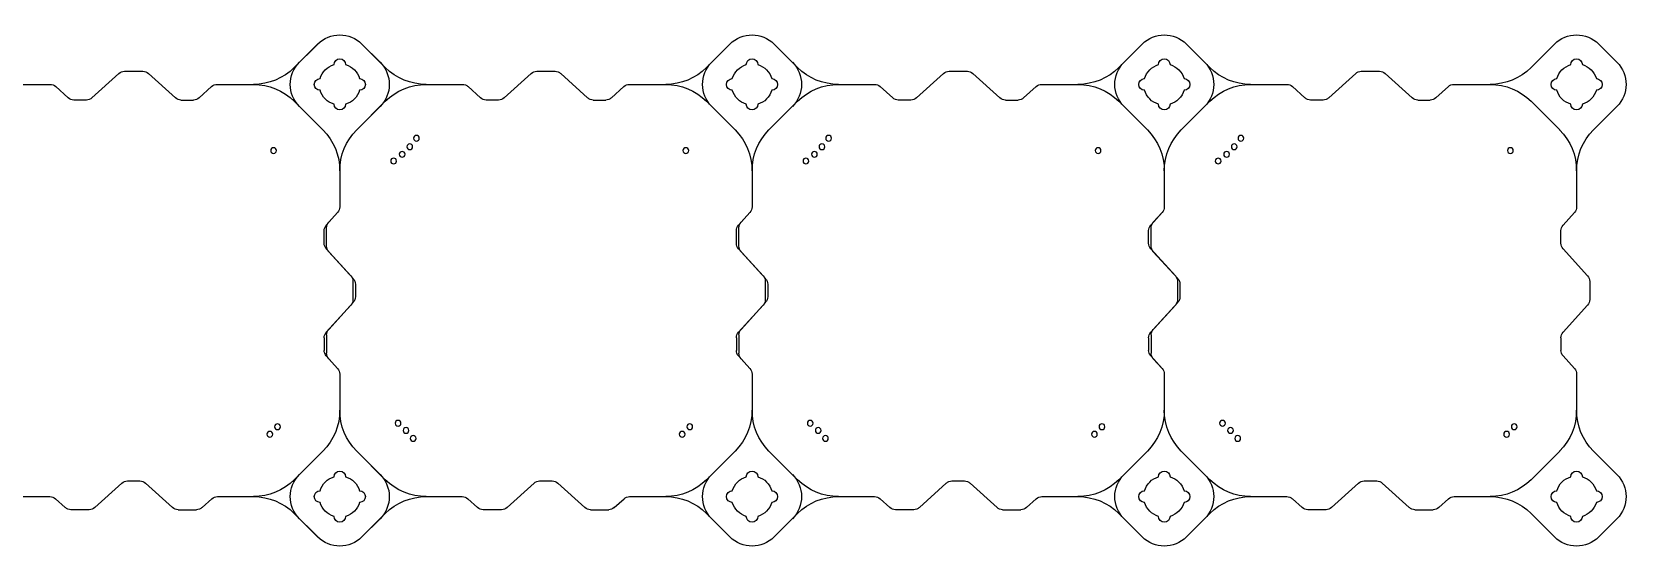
# Model space of a CAD drawing. Header units: millimetres. Extents: x -1612139 to -1260738, y 1141106 to 1536160.
# Drawn here: x -1304587 to -1302650, y 1183867 to 1184495 of the extents above; entities that cross this region are included whole.
import ezdxf

# ---------------------------------------------------------------- set-up
doc = ezdxf.new("R2010")
doc.units = ezdxf.units.MM
doc.header["$LTSCALE"] = 10
doc.layers.get('0').update_dxf_attribs({"linetype": 'CONTINUOUS'})
doc.layers.add('W-FLOAT_BOWL浮筒', color=253, linetype='CONTINUOUS')

# ---------------------------------------------------------------- blocks, each defined once
blk = doc.blocks.new('橙色')
at = {"layer": 'W-FLOAT_BOWL浮筒', "color": 30}
for p, q in [((9973.2, 2548.8), (9944.8, 2520.5)), ((9951.2, 2526.9), (9973.1, 2548.8)), ((10026.8, 2548.8), (10055.2, 2520.5)), ((10026.9, 2548.8), (10048.8, 2526.9)), ((10473.2, 2548.8), (10444.8, 2520.5)), ((10451.2, 2526.9), (10473.1, 2548.8)), ((10526.8, 2548.8), (10555.2, 2520.5)), ((10526.9, 2548.8), (10548.8, 2526.9)), ((10973.2, 2548.8), (10944.8, 2520.5)), ((10951.2, 2526.9), (10973.1, 2548.8)), ((11026.8, 2548.8), (11055.2, 2520.5)), ((11026.9, 2548.8), (11048.8, 2526.9)), ((11473.2, 2548.8), (11444.8, 2520.5)), ((11526.9, 2548.8), (11548.8, 2526.9)), ((9604.6, 2500), (9648.5, 2500)), ((9667.1, 2513.4), (9655.3, 2502.6)), ((9696.1, 2516), (9673.9, 2516)), ((9702.9, 2513.4), (9735.6, 2483.6)), ((9797.1, 2513.4), (9764.4, 2483.6)), ((9803.9, 2516), (9826.1, 2516)), ((9832.9, 2513.4), (9844.7, 2502.6)), ((9851.5, 2500), (9895.3, 2500)), ((10104.6, 2500), (10148.5, 2500)), ((10167.1, 2513.4), (10155.3, 2502.6)), ((10196.1, 2516), (10173.9, 2516)), ((10202.9, 2513.4), (10235.6, 2483.6)), ((10297.1, 2513.4), (10264.4, 2483.6)), ((10303.9, 2516), (10326.1, 2516)), ((10332.9, 2513.4), (10344.7, 2502.6)), ((10351.5, 2500), (10395.3, 2500)), ((10604.6, 2500), (10648.5, 2500)), ((10667.1, 2513.4), (10655.3, 2502.6)), ((10696.1, 2516), (10673.9, 2516)), ((10702.9, 2513.4), (10735.6, 2483.6)), ((10797.1, 2513.4), (10764.4, 2483.6)), ((10803.9, 2516), (10826.1, 2516)), ((10832.9, 2513.4), (10844.7, 2502.6)), ((10851.5, 2500), (10895.3, 2500)), ((11104.6, 2500), (11148.5, 2500)), ((11167.1, 2513.4), (11155.3, 2502.6)), ((11196.1, 2516), (11173.9, 2516)), ((11202.9, 2513.4), (11235.6, 2483.6)), ((11297.1, 2513.4), (11264.4, 2483.6)), ((11303.9, 2516), (11326.1, 2516)), ((11332.9, 2513.4), (11344.7, 2502.6)), ((11351.5, 2500), (11395.3, 2500)), ((9742.4, 2481), (9757.6, 2481)), ((9979.5, 2444.8), (9944.8, 2479.5)), ((10020.5, 2444.8), (10055.2, 2479.5)), ((10242.4, 2481), (10257.6, 2481)), ((10479.5, 2444.8), (10444.8, 2479.5)), ((10520.5, 2444.8), (10555.2, 2479.5)), ((10742.4, 2481), (10757.6, 2481)), ((10979.5, 2444.8), (10944.8, 2479.5)), ((11020.5, 2444.8), (11055.2, 2479.5)), ((11242.4, 2481), (11257.6, 2481)), ((11479.5, 2444.8), (11444.8, 2479.5)), ((9951.2, 2473.2), (9979.5, 2444.8)), ((10048.8, 2473.2), (10020.5, 2444.8)), ((10451.2, 2473.2), (10479.5, 2444.8)), ((10548.8, 2473.2), (10520.5, 2444.8)), ((10951.2, 2473.2), (10979.5, 2444.8)), ((11048.8, 2473.2), (11020.5, 2444.8)), ((11548.8, 2473.2), (11520.5, 2444.8)), ((10000, 2351.3), (10000, 2395.4)), ((10000, 2351.5), (10000, 2395.4)), ((10500, 2351.3), (10500, 2395.4)), ((10500, 2351.5), (10500, 2395.4)), ((11000, 2351.3), (11000, 2395.4)), ((11000, 2351.5), (11000, 2395.4)), ((11500, 2351.3), (11500, 2395.4)), ((9983.6, 2329.4), (9997.4, 2344.5)), ((9986.6, 2332.9), (9997.4, 2344.7)), ((10483.6, 2329.4), (10497.4, 2344.5)), ((10486.6, 2332.9), (10497.4, 2344.7)), ((10983.6, 2329.4), (10997.4, 2344.5)), ((10986.6, 2332.9), (10997.4, 2344.7)), ((11483.6, 2329.4), (11497.4, 2344.5)), ((9984, 2303.9), (9984, 2326.1)), ((10484, 2303.9), (10484, 2326.1)), ((10984, 2303.9), (10984, 2326.1)), ((9981, 2307.4), (9981, 2322.6)), ((10481, 2307.4), (10481, 2322.6)), ((10981, 2307.4), (10981, 2322.6)), ((11481, 2307.4), (11481, 2322.6)), ((9983.6, 2300.6), (10013.4, 2267.9)), ((9986.6, 2297.1), (10016.4, 2264.4)), ((10483.6, 2300.6), (10513.4, 2267.9)), ((10486.6, 2297.1), (10516.4, 2264.4)), ((10983.6, 2300.6), (11013.4, 2267.9)), ((10986.6, 2297.1), (11016.4, 2264.4)), ((11483.6, 2300.6), (11513.4, 2267.9)), ((10016, 2238.9), (10016, 2261.1)), ((10019, 2242.4), (10019, 2257.6)), ((10516, 2238.9), (10516, 2261.1)), ((10519, 2242.4), (10519, 2257.6)), ((11016, 2238.9), (11016, 2261.1)), ((11019, 2242.4), (11019, 2257.6)), ((11516, 2238.9), (11516, 2261.1)), ((9983.6, 2199.4), (10013.4, 2232.1)), ((9986.6, 2202.9), (10016.4, 2235.6)), ((10483.6, 2199.4), (10513.4, 2232.1)), ((10486.6, 2202.9), (10516.4, 2235.6)), ((10983.6, 2199.4), (11013.4, 2232.1)), ((10986.6, 2202.9), (11016.4, 2235.6)), ((11483.6, 2199.4), (11513.4, 2232.1)), ((9981, 2192.6), (9981, 2177.4)), ((9984, 2196.1), (9984, 2173.9)), ((10481, 2192.6), (10481, 2177.4)), ((10484, 2196.1), (10484, 2173.9)), ((10981, 2192.6), (10981, 2177.4)), ((10984, 2196.1), (10984, 2173.9)), ((11481, 2192.6), (11481, 2177.4)), ((9983.6, 2170.6), (9997.4, 2155.5)), ((10483.6, 2170.6), (10497.4, 2155.5)), ((10983.6, 2170.6), (10997.4, 2155.5)), ((11483.6, 2170.6), (11497.4, 2155.5)), ((9986.6, 2167.1), (9997.4, 2155.3)), ((10486.6, 2167.1), (10497.4, 2155.3)), ((10986.6, 2167.1), (10997.4, 2155.3)), ((10000, 2104.7), (10000, 2148.7)), ((10000, 2104.7), (10000, 2148.5)), ((10500, 2104.7), (10500, 2148.7)), ((10500, 2104.7), (10500, 2148.5)), ((11000, 2104.7), (11000, 2148.7)), ((11000, 2104.7), (11000, 2148.5)), ((11500, 2104.7), (11500, 2148.7)), ((9944.8, 2020.5), (9979.5, 2055.2)), ((9951.2, 2026.8), (9979.5, 2055.2)), ((10048.8, 2026.8), (10020.5, 2055.2)), ((10055.2, 2020.5), (10020.5, 2055.2)), ((10444.8, 2020.5), (10479.5, 2055.2)), ((10451.2, 2026.8), (10479.5, 2055.2)), ((10548.8, 2026.8), (10520.5, 2055.2)), ((10555.2, 2020.5), (10520.5, 2055.2)), ((10944.8, 2020.5), (10979.5, 2055.2)), ((10951.2, 2026.8), (10979.5, 2055.2)), ((11048.8, 2026.8), (11020.5, 2055.2)), ((11055.2, 2020.5), (11020.5, 2055.2)), ((11444.8, 2020.5), (11479.5, 2055.2)), ((11548.8, 2026.8), (11520.5, 2055.2)), ((9670.6, 2016.4), (9655.5, 2002.6)), ((9692.6, 2019), (9677.4, 2019)), ((9699.4, 2016.4), (9732.1, 1986.6)), ((9800.6, 2016.4), (9767.9, 1986.6)), ((9807.4, 2019), (9822.6, 2019)), ((9829.4, 2016.4), (9844.5, 2002.6)), ((10170.6, 2016.4), (10155.5, 2002.6)), ((10192.6, 2019), (10177.4, 2019)), ((10199.4, 2016.4), (10232.1, 1986.6)), ((10300.6, 2016.4), (10267.9, 1986.6)), ((10307.4, 2019), (10322.6, 2019)), ((10329.4, 2016.4), (10344.5, 2002.6)), ((10670.6, 2016.4), (10655.5, 2002.6)), ((10692.6, 2019), (10677.4, 2019)), ((10699.4, 2016.4), (10732.1, 1986.6)), ((10800.6, 2016.4), (10767.9, 1986.6)), ((10807.4, 2019), (10822.6, 2019)), ((10829.4, 2016.4), (10844.5, 2002.6)), ((11170.6, 2016.4), (11155.5, 2002.6)), ((11192.6, 2019), (11177.4, 2019)), ((11199.4, 2016.4), (11232.1, 1986.6)), ((11300.6, 2016.4), (11267.9, 1986.6)), ((11307.4, 2019), (11322.6, 2019)), ((11329.4, 2016.4), (11344.5, 2002.6)), ((9604.6, 2000), (9648.7, 2000)), ((9851.3, 2000), (9895.3, 2000)), ((10104.6, 2000), (10148.7, 2000)), ((10351.3, 2000), (10395.3, 2000)), ((10604.6, 2000), (10648.7, 2000)), ((10851.3, 2000), (10895.3, 2000)), ((11104.6, 2000), (11148.7, 2000)), ((11351.3, 2000), (11395.3, 2000)), ((9738.9, 1984), (9761.1, 1984)), ((9973.2, 1951.2), (9944.8, 1979.5)), ((10026.8, 1951.2), (10055.2, 1979.5)), ((10238.9, 1984), (10261.1, 1984)), ((10473.2, 1951.2), (10444.8, 1979.5)), ((10526.8, 1951.2), (10555.2, 1979.5)), ((10738.9, 1984), (10761.1, 1984)), ((10973.2, 1951.2), (10944.8, 1979.5)), ((11026.8, 1951.2), (11055.2, 1979.5)), ((11238.9, 1984), (11261.1, 1984)), ((11473.2, 1951.2), (11444.8, 1979.5)), ((9973.1, 1951.2), (9951.2, 1973.1)), ((10048.8, 1973.1), (10026.9, 1951.2)), ((10473.1, 1951.2), (10451.2, 1973.1)), ((10548.8, 1973.1), (10526.9, 1951.2)), ((10973.1, 1951.2), (10951.2, 1973.1)), ((11048.8, 1973.1), (11026.9, 1951.2)), ((11548.8, 1973.1), (11526.9, 1951.2))]:
    blk.add_line(p, q, dxfattribs=at)
for centre in [(9915.2, 2424.4), (10080.3, 2419.7), (10089, 2429.4), (10415.2, 2424.4), (10580.3, 2419.7), (10589, 2429.4), (10915.2, 2424.4), (11080.3, 2419.7), (11089, 2429.4), (11415.2, 2424.4), (9924.4, 2415.2), (10070.6, 2411), (10424.4, 2415.2), (10570.6, 2411), (10924.4, 2415.2), (11070.6, 2411), (11424.4, 2415.2), (10065.3, 2092.9), (10565.3, 2092.9), (11065.3, 2092.9), (9919.7, 2080.3), (10075.6, 2084.8), (10084.8, 2075.6), (10419.7, 2080.3), (10575.6, 2084.8), (10584.8, 2075.6), (10919.7, 2080.3), (11075.6, 2084.8), (11084.8, 2075.6), (11419.7, 2080.3), (10092.9, 2065.3), (10592.9, 2065.3), (11092.9, 2065.3)]:
    blk.add_circle(centre, 3.5, dxfattribs=at)
for centre, radius, start, end in [((10000, 2522), 38, 45, 135), ((10000, 2522), 38, 45, 135), ((10500, 2522), 38, 45, 135), ((10500, 2522), 38, 45, 135), ((11000, 2522), 38, 45, 135), ((11000, 2522), 38, 45, 135), ((11500, 2522), 38, 45, 135), ((9895.3, 2570), 70, 270, 315), ((9978, 2500), 38, 135, 225), ((10000, 2500), 25, 106.2602, 163.7398), ((10000, 2500), 25, 106.2602, 163.7398), ((10000, 2524), 7, 0, 180), ((10000, 2524), 7, 0, 180), ((10000, 2500), 25, 16.2602, 73.7398), ((10000, 2500), 25, 16.2602, 73.7398), ((10022, 2500), 38, 315, 45), ((10104.7, 2570), 70, 225, 270), ((10395.3, 2570), 70, 270, 315), ((10478, 2500), 38, 135, 225), ((10500, 2500), 25, 106.2602, 163.7398), ((10500, 2500), 25, 106.2602, 163.7398), ((10500, 2524), 7, 0, 180), ((10500, 2524), 7, 0, 180), ((10500, 2500), 25, 16.2602, 73.7398), ((10500, 2500), 25, 16.2602, 73.7398), ((10522, 2500), 38, 315, 45), ((10604.7, 2570), 70, 225, 270), ((10895.3, 2570), 70, 270, 315), ((10978, 2500), 38, 135, 225), ((11000, 2500), 25, 106.2602, 163.7398), ((11000, 2500), 25, 106.2602, 163.7398), ((11000, 2524), 7, 0, 180), ((11000, 2524), 7, 0, 180), ((11000, 2500), 25, 16.2602, 73.7398), ((11000, 2500), 25, 16.2602, 73.7398), ((11022, 2500), 38, 315, 45), ((11104.7, 2570), 70, 225, 270), ((11395.3, 2570), 70, 270, 315), ((11500, 2500), 25, 106.2602, 163.7398), ((11500, 2524), 7, 0, 180), ((11500, 2500), 25, 16.2602, 73.7398), ((11522, 2500), 38, 315, 45), ((9648.5, 2510), 10, 270, 312.2737), ((9673.9, 2506), 10, 90, 132.2737), ((9696.1, 2506), 10, 47.7263, 90), ((9803.9, 2506), 10, 90, 132.2737), ((9826.1, 2506), 10, 47.7263, 90), ((9851.5, 2510), 10, 227.7263, 270), ((9895.3, 2430), 70, 45, 90), ((9976, 2500), 7, 90, 270), ((9976, 2500), 7, 90, 270), ((10024, 2500), 7, 270, 90), ((10024, 2500), 7, 270, 90), ((10104.7, 2430), 70, 90, 135), ((10148.5, 2510), 10, 270, 312.2737), ((10173.9, 2506), 10, 90, 132.2737), ((10196.1, 2506), 10, 47.7263, 90), ((10303.9, 2506), 10, 90, 132.2737), ((10326.1, 2506), 10, 47.7263, 90), ((10351.5, 2510), 10, 227.7263, 270), ((10395.3, 2430), 70, 45, 90), ((10476, 2500), 7, 90, 270), ((10476, 2500), 7, 90, 270), ((10524, 2500), 7, 270, 90), ((10524, 2500), 7, 270, 90), ((10604.7, 2430), 70, 90, 135), ((10648.5, 2510), 10, 270, 312.2737), ((10673.9, 2506), 10, 90, 132.2737), ((10696.1, 2506), 10, 47.7263, 90), ((10803.9, 2506), 10, 90, 132.2737), ((10826.1, 2506), 10, 47.7263, 90), ((10851.5, 2510), 10, 227.7263, 270), ((10895.3, 2430), 70, 45, 90), ((10976, 2500), 7, 90, 270), ((10976, 2500), 7, 90, 270), ((11024, 2500), 7, 270, 90), ((11024, 2500), 7, 270, 90), ((11104.7, 2430), 70, 90, 135), ((11148.5, 2510), 10, 270, 312.2737), ((11173.9, 2506), 10, 90, 132.2737), ((11196.1, 2506), 10, 47.7263, 90), ((11303.9, 2506), 10, 90, 132.2737), ((11326.1, 2506), 10, 47.7263, 90), ((11351.5, 2510), 10, 227.7263, 270), ((11395.3, 2430), 70, 45, 90), ((11476, 2500), 7, 90, 270), ((11524, 2500), 7, 270, 90), ((9742.4, 2491), 10, 227.7263, 270), ((9757.6, 2491), 10, 270, 312.2737), ((10000, 2500), 25, 196.2602, 253.7398), ((10000, 2500), 25, 196.2602, 253.7398), ((10000, 2500), 25, 286.2602, 343.7398), ((10000, 2500), 25, 286.2602, 343.7398), ((10242.4, 2491), 10, 227.7263, 270), ((10257.6, 2491), 10, 270, 312.2737), ((10500, 2500), 25, 196.2602, 253.7398), ((10500, 2500), 25, 196.2602, 253.7398), ((10500, 2500), 25, 286.2602, 343.7398), ((10500, 2500), 25, 286.2602, 343.7398), ((10742.4, 2491), 10, 227.7263, 270), ((10757.6, 2491), 10, 270, 312.2737), ((11000, 2500), 25, 196.2602, 253.7398), ((11000, 2500), 25, 196.2602, 253.7398), ((11000, 2500), 25, 286.2602, 343.7398), ((11000, 2500), 25, 286.2602, 343.7398), ((11242.4, 2491), 10, 227.7263, 270), ((11257.6, 2491), 10, 270, 312.2737), ((11500, 2500), 25, 196.2602, 253.7398), ((11500, 2500), 25, 286.2602, 343.7398), ((10000, 2476), 7, 180, 0), ((10000, 2476), 7, 180, 0), ((10500, 2476), 7, 180, 0), ((10500, 2476), 7, 180, 0), ((11000, 2476), 7, 180, 0), ((11000, 2476), 7, 180, 0), ((11500, 2476), 7, 180, 0), ((9930, 2395.3), 70, 0, 45), ((9930, 2395.3), 70, 0, 45), ((10070, 2395.3), 70, 135, 180), ((10070, 2395.3), 70, 135, 180), ((10430, 2395.3), 70, 0, 45), ((10430, 2395.3), 70, 0, 45), ((10570, 2395.3), 70, 135, 180), ((10570, 2395.3), 70, 135, 180), ((10930, 2395.3), 70, 0, 45), ((10930, 2395.3), 70, 0, 45), ((11070, 2395.3), 70, 135, 180), ((11070, 2395.3), 70, 135, 180), ((11430, 2395.3), 70, 0, 45), ((11570, 2395.3), 70, 135, 180), ((9990, 2351.5), 10, 317.7263, 0), ((9990, 2351.3), 10, 317.7263, 0), ((10490, 2351.5), 10, 317.7263, 0), ((10490, 2351.3), 10, 317.7263, 0), ((10990, 2351.5), 10, 317.7263, 0), ((10990, 2351.3), 10, 317.7263, 0), ((11490, 2351.3), 10, 317.7263, 0), ((9991, 2322.6), 10, 137.7263, 180), ((9994, 2326.1), 10, 137.7263, 180), ((10491, 2322.6), 10, 137.7263, 180), ((10494, 2326.1), 10, 137.7263, 180), ((10991, 2322.6), 10, 137.7263, 180), ((10994, 2326.1), 10, 137.7263, 180), ((11491, 2322.6), 10, 137.7263, 180), ((9991, 2307.4), 10, 180, 222.2737), ((10491, 2307.4), 10, 180, 222.2737), ((10991, 2307.4), 10, 180, 222.2737), ((11491, 2307.4), 10, 180, 222.2737), ((9994, 2303.9), 10, 180, 222.2737), ((10494, 2303.9), 10, 180, 222.2737), ((10994, 2303.9), 10, 180, 222.2737), ((10006, 2261.1), 10, 0, 42.2737), ((10506, 2261.1), 10, 0, 42.2737), ((11006, 2261.1), 10, 0, 42.2737), ((11506, 2261.1), 10, 0, 42.2737), ((10009, 2257.6), 10, 0, 42.2737), ((10509, 2257.6), 10, 0, 42.2737), ((11009, 2257.6), 10, 0, 42.2737), ((10006, 2238.9), 10, 317.7263, 0), ((10009, 2242.4), 10, 317.7263, 0), ((10506, 2238.9), 10, 317.7263, 0), ((10509, 2242.4), 10, 317.7263, 0), ((11006, 2238.9), 10, 317.7263, 0), ((11009, 2242.4), 10, 317.7263, 0), ((11506, 2238.9), 10, 317.7263, 0), ((9991, 2192.6), 10, 137.7263, 180), ((9994, 2196.1), 10, 137.7263, 180), ((10491, 2192.6), 10, 137.7263, 180), ((10494, 2196.1), 10, 137.7263, 180), ((10991, 2192.6), 10, 137.7263, 180), ((10994, 2196.1), 10, 137.7263, 180), ((11491, 2192.6), 10, 137.7263, 180), ((9991, 2177.4), 10, 180, 222.2737), ((9994, 2173.9), 10, 180, 222.2737), ((10491, 2177.4), 10, 180, 222.2737), ((10494, 2173.9), 10, 180, 222.2737), ((10991, 2177.4), 10, 180, 222.2737), ((10994, 2173.9), 10, 180, 222.2737), ((11491, 2177.4), 10, 180, 222.2737), ((9990, 2148.7), 10, 0, 42.2737), ((9990, 2148.5), 10, 0, 42.2737), ((10490, 2148.7), 10, 0, 42.2737), ((10490, 2148.5), 10, 0, 42.2737), ((10990, 2148.7), 10, 0, 42.2737), ((10990, 2148.5), 10, 0, 42.2737), ((11490, 2148.7), 10, 0, 42.2737), ((9930, 2104.7), 70, 315, 0), ((9930, 2104.7), 70, 315, 0), ((10070, 2104.7), 70, 180, 225), ((10070, 2104.7), 70, 180, 225), ((10430, 2104.7), 70, 315, 0), ((10430, 2104.7), 70, 315, 0), ((10570, 2104.7), 70, 180, 225), ((10570, 2104.7), 70, 180, 225), ((10930, 2104.7), 70, 315, 0), ((10930, 2104.7), 70, 315, 0), ((11070, 2104.7), 70, 180, 225), ((11070, 2104.7), 70, 180, 225), ((11430, 2104.7), 70, 315, 0), ((11570, 2104.7), 70, 180, 225), ((9677.4, 2009), 10, 90, 132.2737), ((9692.6, 2009), 10, 47.7263, 90), ((9807.4, 2009), 10, 90, 132.2737), ((9822.6, 2009), 10, 47.7263, 90), ((9895.3, 2070), 70, 270, 315), ((9978, 2000), 38, 135, 225), ((10000, 2000), 25, 106.2602, 163.7398), ((10000, 2000), 25, 106.2602, 163.7398), ((10000, 2024), 7, 0, 180), ((10000, 2024), 7, 0, 180), ((10000, 2000), 25, 16.2602, 73.7398), ((10000, 2000), 25, 16.2602, 73.7398), ((10022, 2000), 38, 315, 45), ((10104.7, 2070), 70, 225, 270), ((10177.4, 2009), 10, 90, 132.2737), ((10192.6, 2009), 10, 47.7263, 90), ((10307.4, 2009), 10, 90, 132.2737), ((10322.6, 2009), 10, 47.7263, 90), ((10395.3, 2070), 70, 270, 315), ((10478, 2000), 38, 135, 225), ((10500, 2000), 25, 106.2602, 163.7398), ((10500, 2000), 25, 106.2602, 163.7398), ((10500, 2024), 7, 0, 180), ((10500, 2024), 7, 0, 180), ((10500, 2000), 25, 16.2602, 73.7398), ((10500, 2000), 25, 16.2602, 73.7398), ((10522, 2000), 38, 315, 45), ((10604.7, 2070), 70, 225, 270), ((10677.4, 2009), 10, 90, 132.2737), ((10692.6, 2009), 10, 47.7263, 90), ((10807.4, 2009), 10, 90, 132.2737), ((10822.6, 2009), 10, 47.7263, 90), ((10895.3, 2070), 70, 270, 315), ((10978, 2000), 38, 135, 225), ((11000, 2000), 25, 106.2602, 163.7398), ((11000, 2000), 25, 106.2602, 163.7398), ((11000, 2024), 7, 0, 180), ((11000, 2024), 7, 0, 180), ((11000, 2000), 25, 16.2602, 73.7398), ((11000, 2000), 25, 16.2602, 73.7398), ((11022, 2000), 38, 315, 45), ((11104.7, 2070), 70, 225, 270), ((11177.4, 2009), 10, 90, 132.2737), ((11192.6, 2009), 10, 47.7263, 90), ((11307.4, 2009), 10, 90, 132.2737), ((11322.6, 2009), 10, 47.7263, 90), ((11395.3, 2070), 70, 270, 315), ((11500, 2000), 25, 106.2602, 163.7398), ((11500, 2024), 7, 0, 180), ((11500, 2000), 25, 16.2602, 73.7398), ((11522, 2000), 38, 315, 45), ((9648.7, 2010), 10, 270, 312.2737), ((9851.3, 2010), 10, 227.7263, 270), ((9895.3, 1930), 70, 45, 90), ((9976, 2000), 7, 90, 270), ((9976, 2000), 7, 90, 270), ((10024, 2000), 7, 270, 90), ((10024, 2000), 7, 270, 90), ((10104.7, 1930), 70, 90, 135), ((10148.7, 2010), 10, 270, 312.2737), ((10351.3, 2010), 10, 227.7263, 270), ((10395.3, 1930), 70, 45, 90), ((10476, 2000), 7, 90, 270), ((10476, 2000), 7, 90, 270), ((10524, 2000), 7, 270, 90), ((10524, 2000), 7, 270, 90), ((10604.7, 1930), 70, 90, 135), ((10648.7, 2010), 10, 270, 312.2737), ((10851.3, 2010), 10, 227.7263, 270), ((10895.3, 1930), 70, 45, 90), ((10976, 2000), 7, 90, 270), ((10976, 2000), 7, 90, 270), ((11024, 2000), 7, 270, 90), ((11024, 2000), 7, 270, 90), ((11104.7, 1930), 70, 90, 135), ((11148.7, 2010), 10, 270, 312.2737), ((11351.3, 2010), 10, 227.7263, 270), ((11395.3, 1930), 70, 45, 90), ((11476, 2000), 7, 90, 270), ((11524, 2000), 7, 270, 90), ((9738.9, 1994), 10, 227.7263, 270), ((9761.1, 1994), 10, 270, 312.2737), ((10000, 2000), 25, 196.2602, 253.7398), ((10000, 2000), 25, 196.2602, 253.7398), ((10000, 1976), 7, 180, 0), ((10000, 1976), 7, 180, 0), ((10000, 2000), 25, 286.2602, 343.7398), ((10000, 2000), 25, 286.2602, 343.7398), ((10238.9, 1994), 10, 227.7263, 270), ((10261.1, 1994), 10, 270, 312.2737), ((10500, 2000), 25, 196.2602, 253.7398), ((10500, 2000), 25, 196.2602, 253.7398), ((10500, 1976), 7, 180, 0), ((10500, 1976), 7, 180, 0), ((10500, 2000), 25, 286.2602, 343.7398), ((10500, 2000), 25, 286.2602, 343.7398), ((10738.9, 1994), 10, 227.7263, 270), ((10761.1, 1994), 10, 270, 312.2737), ((11000, 2000), 25, 196.2602, 253.7398), ((11000, 2000), 25, 196.2602, 253.7398), ((11000, 1976), 7, 180, 0), ((11000, 1976), 7, 180, 0), ((11000, 2000), 25, 286.2602, 343.7398), ((11000, 2000), 25, 286.2602, 343.7398), ((11238.9, 1994), 10, 227.7263, 270), ((11261.1, 1994), 10, 270, 312.2737), ((11500, 2000), 25, 196.2602, 253.7398), ((11500, 1976), 7, 180, 0), ((11500, 2000), 25, 286.2602, 343.7398), ((10000, 1978), 38, 225, 315), ((10000, 1978), 38, 225, 315), ((10500, 1978), 38, 225, 315), ((10500, 1978), 38, 225, 315), ((11000, 1978), 38, 225, 315), ((11000, 1978), 38, 225, 315), ((11500, 1978), 38, 225, 315)]:
    blk.add_arc(centre, radius, start, end, dxfattribs=at)

msp = doc.modelspace()

# ---------------------------------------------------------------- block references
at = {"xscale": -1, "rotation": 180}
msp.add_blockref('橙色', (-1314213.3, 1186431), dxfattribs=at)

doc.saveas('drawing.dxf')
